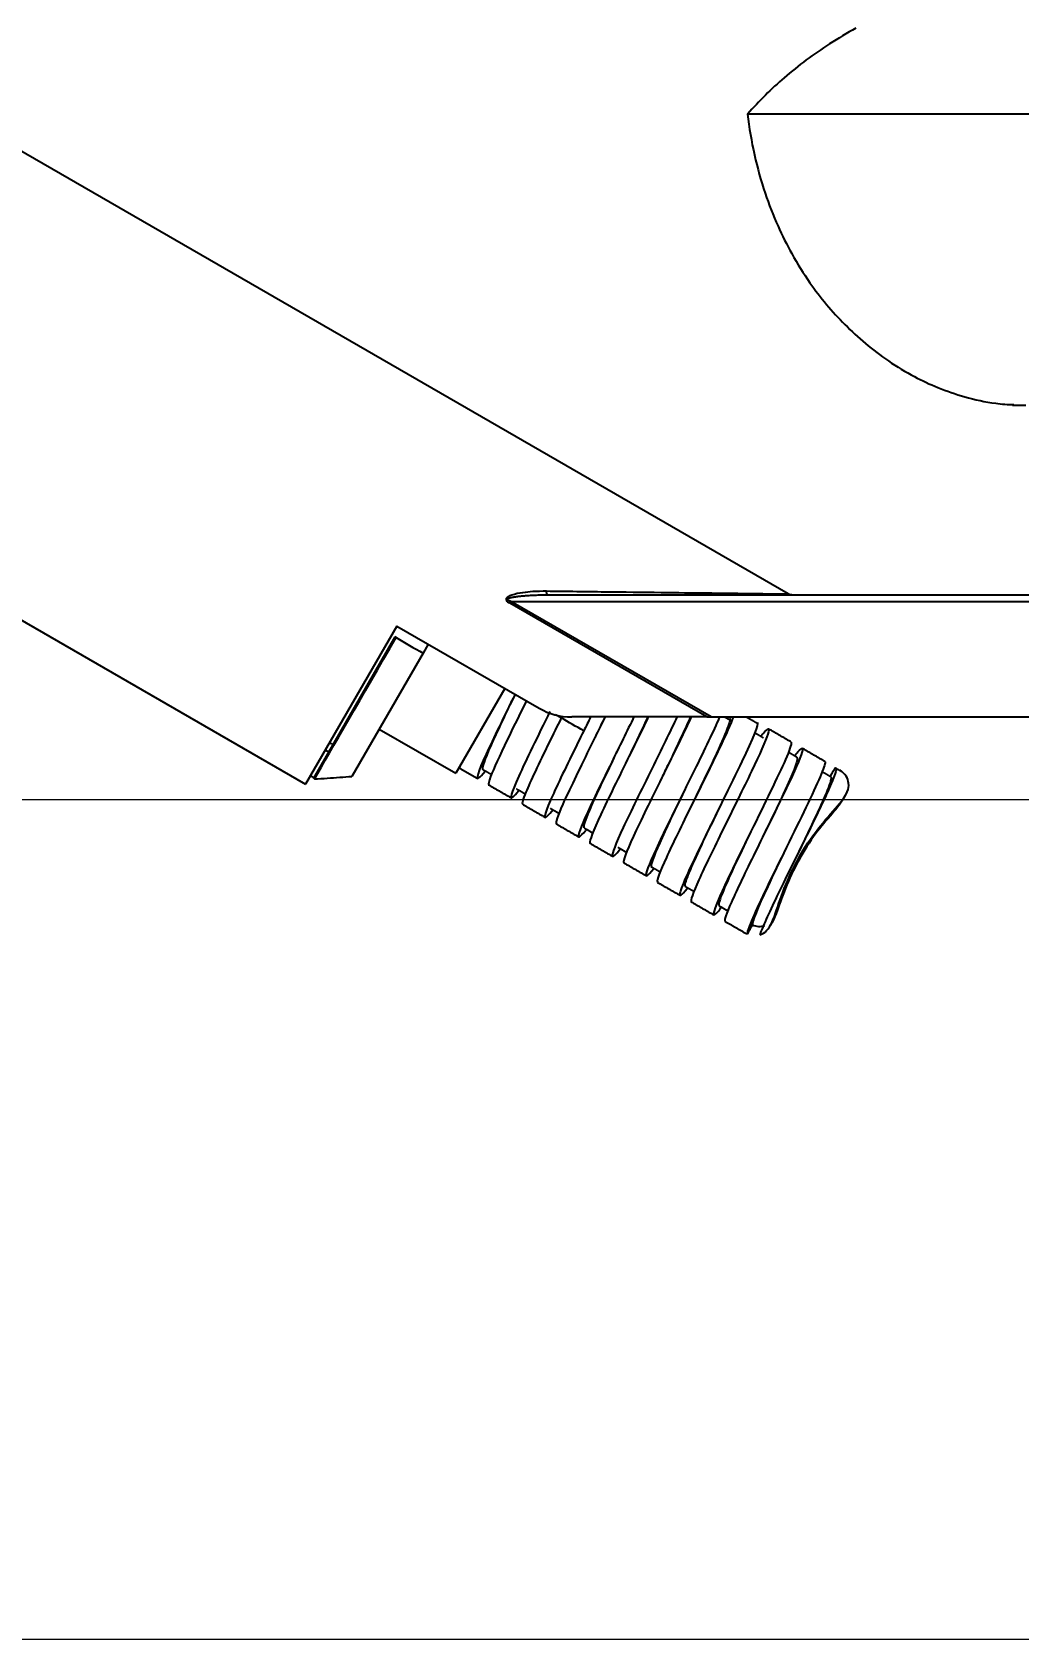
# Model space of a CAD drawing. Extents: x 0 to 1128, y 0 to 827.
# Drawn here: x 604.3 to 680.2, y 179.7 to 304 of the extents above; entities that cross this region are included whole.
import ezdxf

# ---------------------------------------------------------------- set-up
doc = ezdxf.new("R2010")
doc.units = 0
doc.header["$LTSCALE"] = 10
doc.header["$MEASUREMENT"] = 0
doc.header["$PDMODE"] = 3
doc.header["$PDSIZE"] = -10
doc.layers.get('0').update_dxf_attribs({"linetype": 'CONTINUOUS'})
doc.layers.get('DEFPOINTS').update_dxf_attribs({"linetype": 'CONTINUOUS'})
doc.layers.add('1', color=7, linetype='CONTINUOUS')
doc.styles.add('Daelim Dimension', font='')
doc.styles.get('Daelim Dimension').set_extended_font_data('나눔고딕')
doc.dimstyles.new('DEFAULT', dxfattribs={"dimscale": 2, "dimtxt": 2, "dimasz": 2, "dimexe": 0, "dimexo": 2, "dimgap": 1, "dimtad": 1, "dimdec": 0, "dimzin": 9, "dimdsep": 46, "dimtxsty": 'Daelim Dimension', "dimcen": 0.5, "dimclrd": 5, "dimclre": 5, "dimclrt": 256, "dimadec": 1, "dimazin": 0, "dimtfac": 1, "dimtdec": 0, "dimtix": 1, "dimtmove": 0, "dimatfit": 3, "dimfxl": 1, "dimtolj": 1, "dimtzin": 1, "dimlwd": 9, "dimlwe": 9, "dimarcsym": 0})

# ---------------------------------------------------------------- blocks, each defined once
blk = doc.blocks.new('*D6')
at = {"color": 5, "lineweight": 9, "ltscale": 0.5, "transparency": 16777216}
for p, q in [((469.9, 293.18), (469.9, 180.33)), ((696.62, 225.63), (696.62, 180.33)), ((473.9, 180.33), (692.62, 180.33))]:
    blk.add_line(p, q, dxfattribs=at)
at = {"color": 5, "ltscale": 0.5, "transparency": 16777216}
for points in [[(473.9, 180.99), (473.9, 179.66), (469.9, 180.33)], [(692.62, 180.99), (692.62, 179.66), (696.62, 180.33)]]:
    blk.add_solid(points, dxfattribs=at)
at = {"layer": 'DEFPOINTS', "color": 0, "ltscale": 0.5, "transparency": 16777216}
for p in [(469.9, 297.18), (696.62, 229.63), (696.62, 180.33)]:
    blk.add_point(p, dxfattribs=at)
at = {"color": 7, "ltscale": 0.5, "transparency": 16777216, "insert": (583.26, 187.45), "char_height": 10, "attachment_point": 5, "style": 'Daelim Dimension'}
blk.add_mtext('\\A1;227', dxfattribs=at)
blk = doc.blocks.new('*D7')
at = {"color": 5, "lineweight": 9, "ltscale": 0.5, "transparency": 16777216}
for p, q in [((465.9, 297.18), (420.02, 297.18)), ((420.02, 248.93), (420.02, 293.18)), ((750.55, 244.93), (420.02, 244.93))]:
    blk.add_line(p, q, dxfattribs=at)
at = {"color": 5, "ltscale": 0.5, "transparency": 16777216}
for points in [[(419.35, 293.18), (420.69, 293.18), (420.02, 297.18)], [(419.35, 248.93), (420.69, 248.93), (420.02, 244.93)]]:
    blk.add_solid(points, dxfattribs=at)
at = {"layer": 'DEFPOINTS', "color": 0, "ltscale": 0.5, "transparency": 16777216}
for p in [(420.02, 297.18), (469.9, 297.18), (754.55, 244.93)]:
    blk.add_point(p, dxfattribs=at)
at = {"color": 7, "ltscale": 0.5, "transparency": 16777216, "insert": (412.91, 271.05), "char_height": 10, "attachment_point": 5, "rotation": 90, "style": 'Daelim Dimension'}
blk.add_mtext('\\A1;52', dxfattribs=at)

msp = doc.modelspace()

# ---------------------------------------------------------------- linework, layer by layer
at = {"layer": '1', "color": 7, "linetype": 'Continuous'}
for p, q in [((662.51, 260.77), (602, 295.7)), ((588.1, 267.63), (625.34, 246.13)), ((656.23, 251.3), (641.06, 260.06)), ((656.56, 251.3), (641.15, 260.2)), ((641.15, 260.2), (696.62, 260.2)), ((644, 260.7), (696.62, 260.7)), ((632.37, 258.3), (625.34, 246.13)), ((632.23, 257.46), (625.95, 246.58)), ((632.32, 257.41), (632.23, 257.46)), ((632.37, 258.3), (643.34, 251.97)), ((634.39, 256.21), (628.92, 246.73)), ((634.79, 256.9), (634.39, 256.21)), ((640.68, 253.5), (636.91, 246.97)), ((645.03, 251.23), (644.6, 251.47)), ((656.23, 251.3), (645.84, 251.3)), ((656.23, 251.3), (656.56, 251.3)), ((656.56, 251.3), (696.62, 251.3)), ((631.02, 250.37), (636.91, 246.97)), ((625.95, 246.58), (626.03, 246.53)), ((628.92, 246.73), (628.92, 246.73)), ((666.77, 245.02), (666.92, 245.28)), ((661.14, 235.26), (661.27, 235.49))]:
    msp.add_line(p, q, dxfattribs=at)
for points, knots in [([(667.72, 304.32), (667.03, 303.94), (665.1, 302.8), (662.23, 300.66), (660.26, 298.71), (659.38, 297.71)], [0, 0, 0, 0, 0.221591, 0.629055, 1, 1, 1, 1]), ([(659.36, 297.71), (659.49, 296.65), (659.85, 294.6), (660.64, 291.71), (661.64, 289.17), (662.79, 286.87), (664.05, 284.85), (665.43, 283.04), (666.86, 281.47), (668.45, 280.01), (670.23, 278.65), (672.1, 277.52), (674.07, 276.6), (676.16, 275.89), (678.13, 275.44), (679.41, 275.35), (679.88, 275.34)], [0, 0, 0, 0, 0.096991, 0.189974, 0.272563, 0.344748, 0.424798, 0.48885, 0.552323, 0.617867, 0.685482, 0.7564, 0.816583, 0.883564, 0.957341, 1, 1, 1, 1]), ([(710.12, 297.71), (705.49, 297.71), (700.8, 297.71), (694.03, 297.71), (691.89, 297.71), (687.89, 297.71), (686.11, 297.71), (681.29, 297.71), (678.85, 297.71), (674.62, 297.71), (672.82, 297.71), (667.78, 297.71), (664.86, 297.71), (661.71, 297.71), (660.86, 297.71), (659.68, 297.71), (659.36, 297.71), (659.36, 297.71)], [0, 0, 0, 0, 0.125, 0.125, 0.1875, 0.1875, 0.25, 0.25, 0.375, 0.375, 0.5, 0.5, 0.750001, 0.750001, 0.875001, 0.875001, 1, 1, 1, 1]), ([(679.78, 275.3), (679.78, 275.3), (679.93, 275.3), (680.27, 275.3), (680.48, 275.3), (680.79, 275.3)], [0, 0, 0, 0, 0.499744, 0.499744, 1, 1, 1, 1]), ([(641.06, 260.06), (640.97, 260.11), (640.81, 260.2), (640.8, 260.46), (640.99, 260.6), (641.4, 260.78), (642.04, 260.9), (642.93, 260.99), (643.54, 261), (643.89, 261)], [0, 0, 0, 0, 0.080096, 0.132169, 0.186351, 0.266905, 0.507313, 0.713757, 1, 1, 1, 1]), ([(641.15, 260.2), (641.14, 260.2), (641.12, 260.21), (641.08, 260.22), (641.02, 260.24), (640.97, 260.26), (640.93, 260.29), (640.89, 260.32), (640.88, 260.35), (640.9, 260.38), (640.93, 260.41), (640.97, 260.43), (641.02, 260.45), (641.07, 260.47), (641.13, 260.49), (641.18, 260.5), (641.24, 260.51), (641.31, 260.53), (641.38, 260.54), (641.47, 260.55), (641.56, 260.57), (641.66, 260.58), (641.78, 260.6), (641.91, 260.61), (642.05, 260.62), (642.2, 260.64), (642.37, 260.65), (642.56, 260.66), (642.77, 260.67), (643, 260.68), (643.25, 260.69), (643.46, 260.7), (643.6, 260.7), (643.64, 260.7)], [0, 0, 0, 0, 0.004873, 0.025046, 0.043467, 0.061488, 0.079861, 0.098114, 0.115301, 0.132069, 0.149755, 0.168401, 0.18726, 0.205785, 0.223977, 0.242236, 0.261508, 0.282759, 0.30671, 0.333412, 0.362816, 0.39511, 0.430631, 0.46971, 0.51271, 0.560164, 0.612649, 0.670593, 0.734163, 0.803496, 0.87872, 0.960169, 1, 1, 1, 1]), ([(643.64, 260.7), (643.69, 260.7), (643.81, 260.7), (643.93, 260.7), (644, 260.7)], [0, 0, 0, 0, 0.440346, 1, 1, 1, 1]), ([(643.89, 261), (644.67, 260.99), (646.17, 260.97), (649.15, 260.93), (652.58, 260.89), (656.14, 260.85), (659.39, 260.81), (661.31, 260.78), (662.13, 260.77), (662.42, 260.77), (662.5, 260.77), (662.5, 260.77)], [0, 0, 0, 0, 0.095018, 0.183324, 0.36923, 0.531135, 0.666808, 0.860494, 0.894783, 0.940498, 1, 1, 1, 1]), ([(644, 260.7), (644.73, 260.7), (646.21, 260.7), (648.51, 260.7), (650.78, 260.7), (652.94, 260.7), (654.84, 260.7), (656.51, 260.7), (657.97, 260.7), (659.2, 260.7), (660.19, 260.7), (660.97, 260.7), (661.58, 260.7), (662.04, 260.7), (662.37, 260.7), (662.58, 260.7), (662.72, 260.7), (662.75, 260.7), (662.75, 260.7)], [0, 0, 0, 0, 0.062501, 0.125003, 0.187504, 0.250005, 0.312507, 0.375008, 0.437509, 0.500011, 0.562512, 0.625013, 0.687514, 0.750016, 0.812517, 0.875018, 0.93752, 1, 1, 1, 1]), ([(641.48, 253.05), (640.63, 251.33), (639.79, 249.63), (638.62, 247.06), (638.4, 246.39), (638.8, 246.69), (638.96, 246.87), (639.17, 247.14)], [0, 0, 0, 0, 0.396495, 0.396495, 0.845777, 0.845777, 1, 1, 1, 1]), ([(641.48, 253.06), (640.77, 251.59), (639.37, 248.68), (638.89, 247.35), (638.98, 247.27), (638.99, 247.27)], [0, 0, 0, 0, 0.491403, 0.988971, 1, 1, 1, 1]), ([(642.33, 252.52), (641.82, 251.48), (641.31, 250.45), (640.28, 248.32), (639.82, 247.32), (639.45, 246.33), (639.4, 246.11), (639.45, 246.08)], [0, 0, 0, 0, 0.3108, 0.3108, 0.727545, 0.727545, 1, 1, 1, 1]), ([(644.16, 251.73), (643.23, 249.84), (642.32, 247.99), (641.18, 245.45), (641, 244.85), (641.43, 245.23), (641.57, 245.39), (641.75, 245.62)], [0, 0, 0, 0, 0.42544, 0.42544, 0.870191, 0.870191, 1, 1, 1, 1]), ([(645.03, 251.23), (644.71, 250.59), (643.58, 248.29), (642.2, 245.4), (641.98, 244.62), (642.06, 244.58)], [0, 0, 0, 0, 0.187201, 0.673386, 1, 1, 1, 1]), ([(648.41, 251.32), (648.01, 250.51), (646.76, 247.97), (644.95, 244.27), (644.56, 243.13), (644.65, 243.07)], [0, 0, 0, 0, 0.210954, 0.631398, 1, 1, 1, 1]), ([(650.63, 251.33), (650.1, 250.23), (648.65, 247.3), (646.59, 243.08), (646.16, 241.74), (646.69, 242.3), (646.92, 242.59)], [0, 0, 0, 0, 0.225646, 0.541252, 0.856858, 1, 1, 1, 1]), ([(651.75, 251.35), (651.31, 250.43), (649.99, 247.74), (647.82, 243.35), (647.16, 241.7), (647.24, 241.58), (647.25, 241.58)], [0, 0, 0, 0, 0.232227, 0.603047, 0.973866, 1, 1, 1, 1]), ([(653.95, 251.33), (653.42, 250.2), (651.91, 247.13), (649.55, 242.35), (648.69, 240.21), (649.21, 240.69), (649.56, 241.14)], [0, 0, 0, 0, 0.242506, 0.524667, 0.806828, 1, 1, 1, 1]), ([(655.04, 251.32), (654.61, 250.38), (653.26, 247.61), (650.84, 242.74), (649.81, 240.39), (649.82, 240.1), (649.85, 240.08)], [0, 0, 0, 0, 0.256808, 0.583463, 0.910118, 1, 1, 1, 1]), ([(651.72, 251.35), (651.29, 250.45), (650.77, 249.37), (650.25, 248.28), (650.23, 248.25)], [0, 0, 0, 0, 0.970676, 1, 1, 1, 1]), ([(657.22, 251.33), (657.19, 251.24), (656.74, 250.19), (655.18, 246.99), (652.58, 241.74), (651.26, 238.76), (651.69, 239.05), (652.15, 239.63)], [0, 0, 0, 0, 0.026408, 0.276863, 0.527317, 0.777772, 1, 1, 1, 1]), ([(658.28, 251.31), (658.09, 250.8), (657.25, 248.93), (655.04, 244.47), (652.9, 240.09), (652.35, 238.68), (652.44, 238.58), (652.45, 238.57)], [0, 0, 0, 0, 0.211847, 0.467175, 0.722503, 0.977832, 1, 1, 1, 1]), ([(654.97, 251.31), (654.59, 250.42), (653.83, 248.82), (652.99, 247.08), (652.83, 246.74)], [0, 0, 0, 0, 0.8052, 1, 1, 1, 1]), ([(657.99, 251.19), (658.15, 251.1), (657.58, 249.75), (656.26, 246.97), (655.84, 246.1), (655.42, 245.23)], [0, 0, 0, 0, 0.712565, 0.712565, 1, 1, 1, 1]), ([(646.76, 250.23), (646.44, 249.59), (645.31, 247.29), (643.71, 243.93), (643.66, 243.29), (644.23, 243.96), (644.38, 244.16)], [0, 0, 0, 0, 0.144209, 0.518738, 0.893268, 1, 1, 1, 1]), ([(660.12, 250.88), (660.26, 250.8), (659.78, 249.66), (658.08, 246.09), (656.91, 243.74), (654.99, 239.8), (654.28, 238.26), (654.1, 237.42), (654.3, 237.57), (654.72, 238.1)], [0, 0, 0, 0, 0.272774, 0.272774, 0.545549, 0.545549, 0.818323, 0.818323, 1, 1, 1, 1]), ([(660.42, 249.83), (660.47, 249.9), (660.97, 250.51), (661.24, 250.5), (659.84, 247.41), (657.47, 242.63), (655.39, 238.36), (654.95, 237.14), (655.04, 237.07), (655.04, 237.07)], [0, 0, 0, 0, 0.022408, 0.217407, 0.412407, 0.607406, 0.802406, 0.997405, 1, 1, 1, 1]), ([(649.36, 248.73), (649.23, 248.46), (648.38, 246.71), (647.02, 243.85), (646.69, 242.82), (646.78, 242.77)], [0, 0, 0, 0, 0.087507, 0.574125, 1, 1, 1, 1]), ([(662.72, 249.37), (662.79, 249.32), (662.68, 248.94), (661.89, 247.08), (660.88, 245.02), (658.78, 240.77), (657.74, 238.66), (656.64, 236.11), (656.6, 235.75), (657.22, 236.46), (657.28, 236.55), (657.36, 236.64)], [0, 0, 0, 0, 0.157019, 0.157019, 0.428261, 0.428261, 0.699502, 0.699502, 0.970743, 0.970743, 1, 1, 1, 1]), ([(663.04, 248.36), (663.12, 248.45), (663.61, 249.05), (663.79, 248.88), (662.29, 245.61), (659.9, 240.79), (657.93, 236.71), (657.55, 235.63), (657.64, 235.57)], [0, 0, 0, 0, 0.03273, 0.228405, 0.424081, 0.619756, 0.815432, 1, 1, 1, 1]), ([(665.32, 247.88), (665.34, 247.86), (665.35, 247.83), (665.3, 247.38), (664.63, 245.91), (662.77, 242.07), (661.58, 239.69), (659.83, 236.04), (659.28, 234.78), (659.36, 234.6)], [0, 0, 0, 0, 0.049899, 0.049899, 0.3666, 0.3666, 0.6833, 0.6833, 1, 1, 1, 1]), ([(663.18, 248.18), (663.3, 248.1), (663.01, 247.32), (662.04, 245.19), (661.55, 244.16), (660.89, 242.8), (660.75, 242.51), (660.61, 242.22)], [0, 0, 0, 0, 0.551211, 0.551211, 0.906557, 0.906557, 1, 1, 1, 1]), ([(666.21, 247.32), (666.22, 247.23), (666.04, 246.61), (664.74, 243.8), (662.33, 238.96), (660.79, 235.75), (660.38, 234.74), (660.31, 234.53)], [0, 0, 0, 0, 0.117473, 0.378219, 0.638965, 0.899711, 1, 1, 1, 1]), ([(660.31, 234.53), (660.7, 234.64), (661.02, 234.98), (661.51, 236.06), (661.71, 236.76), (662.52, 239.02), (663.36, 240.73), (664.92, 242.87), (665.46, 243.5), (666.43, 244.6), (666.87, 245.08), (667.24, 246), (667.17, 246.42), (666.83, 246.94), (666.66, 247.1), (666.47, 247.22)], [0, 0, 0, 0, 0.131382, 0.131382, 0.262763, 0.262763, 0.525526, 0.525526, 0.656908, 0.656908, 0.788289, 0.788289, 0.919671, 0.919671, 1, 1, 1, 1]), ([(665.79, 246.68), (665.86, 246.63), (665.76, 246.27), (665.18, 244.85), (664.61, 243.63), (663.72, 241.77), (663.47, 241.26), (663.22, 240.75)], [0, 0, 0, 0, 0.366363, 0.366363, 0.831611, 0.831611, 1, 1, 1, 1]), ([(666.1, 247.36), (666.05, 247.27), (665.99, 247.17), (665.87, 246.96), (665.8, 246.84), (665.73, 246.72)], [0, 0, 0, 0, 0.43883, 0.43883, 1, 1, 1, 1]), ([(654.56, 245.74), (654, 244.59), (652.73, 241.95), (651.93, 240.06), (651.95, 239.79), (651.98, 239.77)], [0, 0, 0, 0, 0.376908, 0.865847, 1, 1, 1, 1]), ([(666.74, 244.97), (666.26, 244.17), (665.28, 243.25), (663.52, 240.8), (662.72, 239.25), (661.92, 237.15), (661.71, 236.5), (661.41, 235.77), (661.33, 235.61), (661.25, 235.46)], [0, 0, 0, 0, 0.349842, 0.349842, 0.740428, 0.740428, 0.93572, 0.93572, 1, 1, 1, 1]), ([(657.15, 244.22), (656.79, 243.47), (656.43, 242.73), (655.25, 240.26), (654.64, 238.89), (654.54, 238.34), (654.55, 238.29), (654.58, 238.27)], [0, 0, 0, 0, 0.244804, 0.244804, 0.868263, 0.868263, 1, 1, 1, 1]), ([(659.75, 242.73), (658.86, 240.89), (657.98, 239.06), (657.21, 237.23), (657.1, 236.83), (657.18, 236.78)], [0, 0, 0, 0, 0.604479, 0.604479, 1, 1, 1, 1]), ([(662.35, 241.23), (661.85, 240.19), (661.34, 239.14), (660.16, 236.61), (659.68, 235.47), (659.75, 235.29)], [0, 0, 0, 0, 0.353942, 0.353942, 1, 1, 1, 1]), ([(659.36, 234.59), (659.41, 234.68), (659.46, 234.77), (659.59, 235.01), (659.67, 235.15), (659.75, 235.29)], [0, 0, 0, 0, 0.389184, 0.389184, 1, 1, 1, 1])]:
    msp.add_open_spline(points, degree=3, knots=knots, dxfattribs=at)
for points, degree in [([(641.15, 260.2), (641.12, 260.15), (641.09, 260.1), (641.06, 260.06)], 3), ([(662.78, 260.7), (662.63, 260.69), (662.5, 260.77)], 2), ([(626.03, 246.53), (627.31, 248.75), (629.72, 252.92), (632.32, 257.41)], 3), ([(632.32, 257.41), (633.01, 257.01), (633.7, 256.61), (634.39, 256.21)], 3), ([(643.34, 251.97), (644.1, 251.53), (644.96, 251.3), (645.84, 251.3)], 3), ([(646.76, 250.23), (646.18, 250.56), (645.6, 250.89), (645.03, 251.23)], 3), ([(647.29, 251.31), (647.12, 250.95), (646.94, 250.59), (646.76, 250.23)], 3), ([(648.4, 251.33), (648.15, 250.81), (647.89, 250.27), (647.63, 249.74)], 3), ([(658.03, 251.06), (657.81, 251.18), (657.6, 251.3)], 2), ([(658.06, 251.3), (658.04, 251.26), (658.02, 251.23), (657.99, 251.19)], 3), ([(660.16, 250.78), (659.71, 251.04), (659.25, 251.3)], 2), ([(660.6, 249.68), (660.26, 249.88), (659.92, 250.07)], 2), ([(662.73, 249.37), (661.86, 249.87), (660.99, 250.38)], 2), ([(626.86, 248.77), (626.95, 248.72), (627.04, 248.67), (627.12, 248.62)], 3), ([(627.19, 249.33), (627.27, 249.28), (627.36, 249.23), (627.45, 249.18)], 3), ([(665.33, 247.87), (664.46, 248.37), (663.59, 248.88)], 2), ([(663.2, 248.18), (662.86, 248.38), (662.52, 248.58)], 2), ([(625.72, 246.78), (625.81, 246.73), (625.89, 246.68), (625.98, 246.64)], 3), ([(626.03, 246.53), (626.36, 246.55), (627.02, 246.59), (627.98, 246.66), (628.61, 246.71), (628.92, 246.73)], 3), ([(637.16, 247.4), (637.88, 246.98), (638.6, 246.57)], 2), ([(638.96, 247.28), (639.31, 247.08), (639.66, 246.88)], 2), ([(665.8, 246.68), (665.46, 246.88), (665.12, 247.07)], 2), ([(666.1, 247.36), (666.15, 247.39), (666.18, 247.39), (666.2, 247.36)], 3), ([(666.72, 247.03), (666.21, 247.32)], 1), ([(639.44, 246.08), (640.32, 245.57), (641.2, 245.07)], 2), ([(641.58, 245.78), (641.92, 245.58), (642.26, 245.38)], 2), ([(642.06, 244.58), (642.92, 244.08), (643.79, 243.58)], 2), ([(644.18, 244.27), (644.52, 244.08), (644.86, 243.88)], 2), ([(644.65, 243.07), (645.52, 242.57), (646.38, 242.07)], 2), ([(646.79, 242.76), (647.13, 242.57), (647.46, 242.37)], 2), ([(647.25, 241.58), (648.11, 241.08), (648.98, 240.58)], 2), ([(649.39, 241.27), (649.72, 241.08), (650.05, 240.88)], 2), ([(649.85, 240.08), (650.71, 239.58), (651.58, 239.08)], 2), ([(663.22, 240.74), (663.22, 240.73), (663.21, 240.73)], 2), ([(651.94, 239.79), (652.3, 239.58), (652.65, 239.38)], 2), ([(652.44, 238.57), (653.31, 238.07), (654.19, 237.57)], 2), ([(654.54, 238.29), (654.9, 238.08), (655.26, 237.88)], 2), ([(655.04, 237.07), (655.91, 236.57), (656.78, 236.07)], 2), ([(657.17, 236.77), (657.51, 236.58), (657.85, 236.38)], 2), ([(657.64, 235.57), (658.43, 235.12), (659.22, 234.66)], 2), ([(659.68, 235.32), (659.71, 235.31), (659.73, 235.3), (659.75, 235.29)], 3), ([(659.75, 235.29), (660.04, 235.17), (660.38, 235.14), (660.71, 235.26)], 3), ([(659.21, 234.67), (659.26, 234.64), (659.31, 234.62), (659.36, 234.6)], 3)]:
    msp.add_open_spline(points, degree=degree, dxfattribs=at)
for points, weights in [([(643.97, 260.72), (643.93, 260.76), (643.9, 260.86), (643.89, 261)], [1.02308354815, 0.97754717195, 0.999382204939, 1.08858864712]), ([(644, 260.7), (643.99, 260.7), (643.98, 260.71), (643.97, 260.72)], [1.08855709055, 1.05966092831, 1.03783637536, 1.0230834317])]:
    msp.add_rational_spline(points, weights, degree=3, dxfattribs=at)

# ---------------------------------------------------------------- dimensions: what is measured, and where the dimension line sits
at = {"color": 5, "ltscale": 0.5}
dim = msp.add_linear_dim(base=(420.02, 297.18), p1=(754.55, 244.93), p2=(469.9, 297.18), angle=90, text='52', dimstyle='DEFAULT', override={"dimtxt": 5, "dimclrd": 5, "dimclre": 5, "dimclrt": 7}, dxfattribs=at)
dim.commit()
dim.dimension.update_dxf_attribs({"geometry": '*D7', "text_midpoint": (412.91, 271.05)})
dim = msp.add_linear_dim(base=(696.62, 180.33), p1=(469.9, 297.18), p2=(696.62, 229.63), text='227', dimstyle='DEFAULT', override={"dimtxt": 5, "dimclrd": 5, "dimclre": 5, "dimclrt": 7}, dxfattribs=at)
dim.commit()
dim.dimension.update_dxf_attribs({"geometry": '*D6', "text_midpoint": (583.26, 187.45)})

doc.saveas('drawing.dxf')
